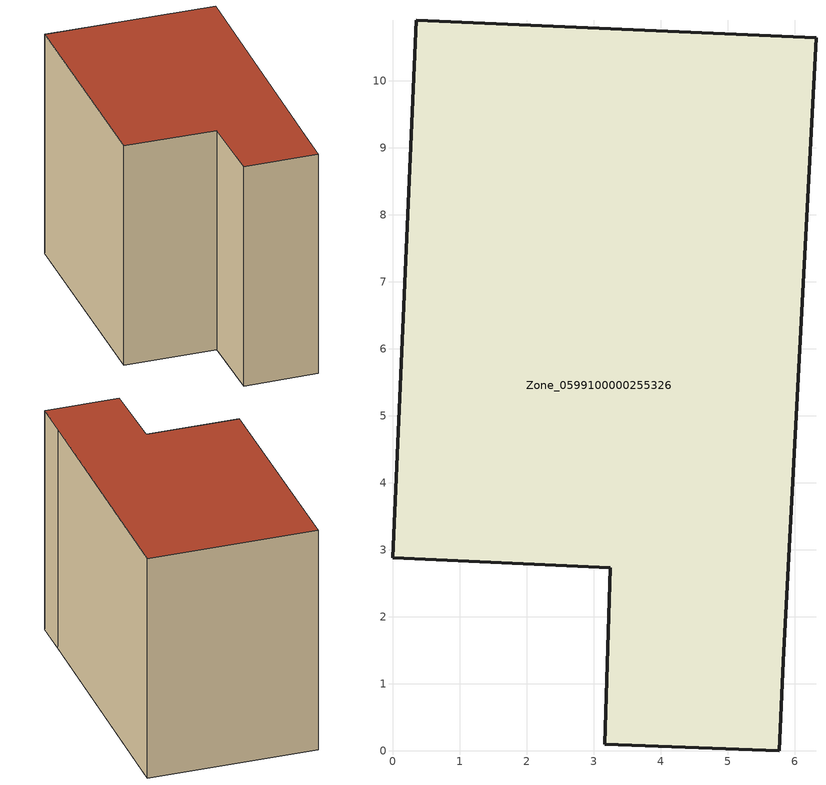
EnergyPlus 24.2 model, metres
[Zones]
Zone_0599100000255326
 floor ground (C_G): 0.35,10.9 6.32,10.64 5.83,1.33 5.77,0 3.17,0.1 3.25,2.73 0,2.88 z1.53
 wall outside (C_F): 6.32,10.64 0.35,10.9 0,2.88 3.25,2.73 3.17,0.1 5.77,0 5.83,1.33 6.32,10.64 z1.53:9.81
 roof outside (C_R): 5.83,1.33 6.32,10.64 0.35,10.9 0,2.88 3.25,2.73 3.17,0.1 5.77,0 z9.81
[BUILDING]
Pand.0599100000255326: North Axis=0; Terrain=City; Loads Convergence Tolerance Value=0.04; Temperature Convergence Tolerance Value=0.4; Solar Distribution=FullExterior; Maximum Number of Warmup Days=25; Minimum Number of Warmup Days=1
[Site:Location]
Rotterdam.The.Hague.AP_ZH_NLD Design_Conditions: Latitude=51.96; Longitude=4.45; Time Zone=1; Elevation=-4.5
[SITE:GROUNDTEMPERATURE:BUILDINGSURFACE]
18, 18, 18, 18, 18, 18, 18, 18, 18, 18, 18, 18
[MATERIAL] Thermal Absorptance=0.9; Solar Absorptance=0.7; Visible Absorptance=0.7
Name | Roughness | Thickness | Conductivity | Density | Specific Heat
G.TI.1946-1964 | MediumSmooth | 0.15 | 1 | 540 | 1210
F.TI.1946-1964 | Rough | 0.3 | 0.857143 | 1920 | 840
R.TI.1946-1964 | MediumRough | 0.2 | 0.277778 | 1500 | 1000
[CONSTRUCTION]
C_G: G.TI.1946-1964
C_F: F.TI.1946-1964
C_R: R.TI.1946-1964
[ZONE]
Zone_0599100000255326: Type=1; Multiplier=1; Ceiling Height=Autocalculate; Volume=Autocalculate; Floor Area=autocalculate; Part of Total Floor Area=Yes
[ZONEINFILTRATION:DESIGNFLOWRATE]
Infil_Zone_0599100000255326: Zone or ZoneList or Space or SpaceList=Zone_0599100000255326; Schedule=AlwaysOn; Design Flow Rate Calculation Method=Flow/Area; Flow Rate per Floor Area=0.003; Constant Term Coefficient=1; Temperature Term Coefficient=0; Velocity Term Coefficient=0; Velocity Squared Term Coefficient=0
[HVACTEMPLATE:ZONE:IDEALLOADSAIRSYSTEM]
Zone_0599100000255326: Maximum Heating Supply Air Temperature=50; Minimum Cooling Supply Air Temperature=13; Maximum Heating Supply Air Humidity Ratio=0.0156; Minimum Cooling Supply Air Humidity Ratio=0.0077; Heating Limit=NoLimit; Cooling Limit=NoLimit; Dehumidification Control Type=ConstantSensibleHeatRatio; Cooling Sensible Heat Ratio=0.7; Dehumidification Setpoint=60; Humidification Control Type=None; Humidification Setpoint=30; Outdoor Air Method=None; Outdoor Air Flow Rate per Person=0.00944; Outdoor Air Flow Rate per Zone Floor Area=0; Outdoor Air Flow Rate per Zone=0; Demand Controlled Ventilation Type=None; Outdoor Air Economizer Type=NoEconomizer; Heat Recovery Type=None; Sensible Heat Recovery Effectiveness=0.7; Latent Heat Recovery Effectiveness=0.65
[ZONECONTROL:THERMOSTAT]
ThermostatControl_Zone_0599100000255326: Zone or ZoneList=Zone_0599100000255326; Control Type Schedule=DualSetpointControlType; Control 1=Thermostat_Zone_0599100000255326; Temperature Difference Between Cutout And Setpoint=0
[THERMOSTATSETPOINT:DUALSETPOINT]
Thermostat_Zone_0599100000255326: Heating Setpoint Temperature Schedule=HeatingSetpoint_Zone_0599100000255326; Cooling Setpoint Temperature Schedule=CoolingSetpoint_Zone_0599100000255326
[SCHEDULE:COMPACT]
HeatingSetpoint_Zone_0599100000255326: Through: 12/31, For: AllDays, Until: 24:00, 21
CoolingSetpoint_Zone_0599100000255326: Through: 12/31, For: AllDays, Until: 24:00, 24
DualSetpointControlType: Through: 12/31, For: AllDays, Until: 24:00, 4
AlwaysOn: Through: 12/31, For: AllDays, Until: 24:00, 1
